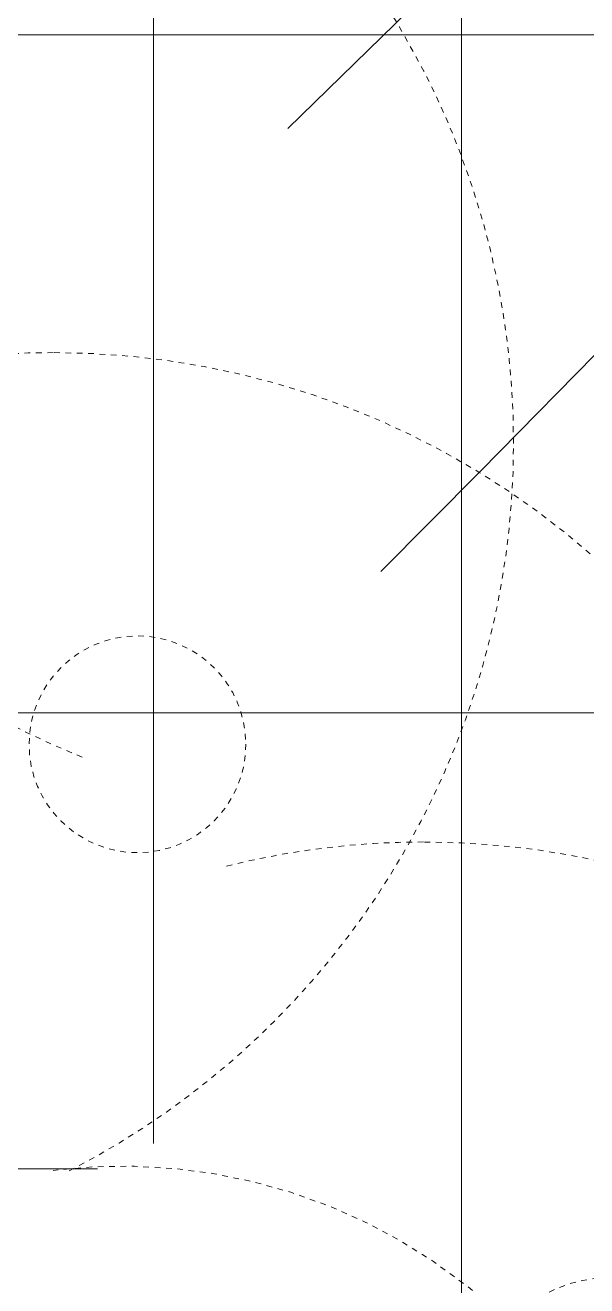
# Model space of a CAD drawing. Header units: inches. Extents: x 9391 to 11530, y 1186 to 2858.
# Drawn here: x 11314.87 to 11327.23, y 2634.58 to 2662.33 of the extents above; entities that cross this region are included whole.
import ezdxf

# ---------------------------------------------------------------- set-up
doc = ezdxf.new("R2010")
doc.units = ezdxf.units.IN
doc.header["$MEASUREMENT"] = 0
doc.linetypes.add('Dash', pattern=[0.25, 0.125, -0.125])
for name, color, linetype, lineweight in [('A-DETL-GENF-1', 254, 'Continuous', 9), ('A-DETL-GENF-2', 253, 'Continuous', 9), ('A-DETL-GENF-3', 9, 'Continuous', 9), ('A-DETL-GENF-HDLN', 1, 'Dash', 9)]:
    doc.layers.add(name, color=color, linetype=linetype, lineweight=lineweight)

# ---------------------------------------------------------------- blocks, each defined once
blk = doc.blocks.new('lupin 26755 - lupin 26755-V79-FLOOR PLAN - ROOF')
at = {"layer": 'A-DETL-GENF-HDLN'}
for start, end in [(360, 14.0031), (194.002, 360)]:
    blk.add_arc((0, 0), 18, start, end, dxfattribs=at)
blk = doc.blocks.new('lupin 26755 - lupin 26755-V81-FLOOR PLAN - ROOF')
at = {"layer": 'A-DETL-GENF-HDLN'}
blk.add_circle((-5.363, -12.255), 3, dxfattribs=at)
for centre, radius, start, end in [((0, 0), 18, 360, 27.6106), ((0, 0), 18, 194.0019, 360), ((-12.131, -1.52), 12.226, 300.9755, 7.1395)]:
    blk.add_arc(centre, radius, start, end, dxfattribs=at)
blk = doc.blocks.new('magnolia 26756 - magnolia 26756-V95-FLOOR PLAN - ROOF')
at = {"layer": 'A-DETL-GENF-1'}
for p, q in [((0, 9.149), (0, 10.391)), ((0, 8.266), (0, 9.94)), ((0, 9.679), (0, 9.477)), ((0, 9.477), (0, 9.333)), ((0, 9.333), (0, 8.723)), ((0, 8.497), (0, 9.149)), ((0, 8.723), (0, 8.24)), ((0, 7.842), (0, 8.497)), ((0, 8.362), (0, 8.45)), ((0, 8.45), (0, 8.266)), ((0, 8.199), (0, 8.362)), ((0, 8.24), (0, 7.87)), ((0, 7.947), (0, 8.199)), ((0, 7.794), (0, 7.947)), ((0, 7.87), (0, 7.404)), ((0, 7.2), (0, 7.842)), ((0, 7.6), (0, 7.794)), ((0, 6.019), (0, 7.6)), ((0, 7.404), (0, 7.2)), ((0, 4.463), (0, 6.666)), ((0, 6.666), (0, 4.842)), ((0, 5.23), (0, 6.019)), ((0, 4.644), (0, 5.23)), ((0, 4.842), (0, 4.632)), ((0, 4.632), (0, 4.644)), ((0, 1.867), (0, 4.463)), ((0, -0.103), (0, 2.133)), ((0, 2.133), (0, 2.076)), ((0, 2.076), (0, 1.825)), ((0, 1.788), (0, 1.867)), ((0, 1.825), (0, 1.78)), ((0, 1.78), (0, 1.788)), ((-11.923, 0), (-14.121, 0)), ((-13.115, 0), (-12.599, 0)), ((-12.599, 0), (-12.864, 0)), ((-11.953, 0), (-12.066, 0)), ((-12.066, 0), (-11.691, 0)), ((-11.97, 0), (-11.953, 0)), ((-11.4, 0), (-11.923, 0)), ((-11.691, 0), (-11.351, 0)), ((-10.869, 0), (-11.4, 0)), ((-11.351, 0), (-10.417, 0)), ((-10.814, 0), (-10.869, 0)), ((-10.776, 0), (-10.814, 0)), ((-10.758, 0), (-10.776, 0)), ((-10.417, 0), (-10.09, 0)), ((-10.09, 0), (-9.733, 0)), ((-9.733, 0), (-9.283, 0)), ((-9.283, 0), (-9.122, 0)), ((-9.122, 0), (-8.999, 0)), ((-8.999, 0), (-8.907, 0)), ((-8.907, 0), (-8.799, 0)), ((-8.799, 0), (-8.585, 0)), ((-8.585, 0), (-8.333, 0)), ((-8.333, 0), (-8.057, 0)), ((-8.057, 0), (-7.775, 0)), ((-7.775, 0), (-7.5, 0)), ((-7.5, 0), (-7.247, 0)), ((-7.247, 0), (-7.033, 0)), ((-7.033, 0), (-6.281, 0)), ((-6.281, 0), (-5.713, 0)), ((-5.713, 0), (-5.443, 0)), ((-5.2, 0), (-5.479, 0)), ((-5.443, 0), (-5.2, 0)), ((-3.304, 0), (-3.012, 0)), ((-3.012, 0), (-2.796, 0)), ((-2.796, 0), (-2.666, 0)), ((-2.666, 0), (-1.882, 0)), ((-2.466, 0), (-2.584, 0)), ((-2.41, 0), (-2.466, 0)), ((-2.287, 0), (-2.41, 0)), ((-2.09, 0), (-2.287, 0)), ((-0.432, 0), (-2.09, 0)), ((-1.882, 0), (-1.251, 0)), ((-1.035, 0), (-1.267, 0)), ((-1.267, 0), (-0.495, 0)), ((-1.251, 0), (-1.067, 0)), ((-1.067, 0), (-1.086, 0)), ((-1.086, 0), (-1.044, 0)), ((-1.044, 0), (-0.979, 0)), ((-0.936, 0), (-1.035, 0)), ((-0.979, 0), (-0.93, 0)), ((-0.93, 0), (-0.936, 0)), ((-0.495, 0), (-0.424, 0)), ((-0.406, 0), (-0.432, 0)), ((-0.424, 0), (-0.406, 0)), ((4.896, 0), (-0.001, 0)), ((0, 0), (0, -10.933)), ((7.553, 0), (7.483, 0)), ((7.993, 0), (7.553, 0)), ((8.443, 0), (7.993, 0)), ((8.871, 0), (8.443, 0)), ((9.245, 0), (8.871, 0)), ((9.533, 0), (9.245, 0)), ((13.536, 0), (9.533, 0)), ((13.243, 0), (12.399, 0)), ((12.399, 0), (12.581, 0)), ((12.581, 0), (12.768, 0)), ((12.768, 0), (12.983, 0)), ((12.983, 0), (14.532, 0)), ((13.605, 0), (13.243, 0)), ((14.449, 0), (13.332, 0)), ((13.332, 0), (14.028, 0)), ((13.564, 0), (13.466, 0)), ((13.466, 0), (13.554, 0)), ((14.132, 0), (13.536, 0)), ((13.554, 0), (13.635, 0)), ((13.683, 0), (13.564, 0)), ((13.927, 0), (13.605, 0)), ((13.635, 0), (13.704, 0)), ((13.819, 0), (13.683, 0)), ((13.704, 0), (13.755, 0)), ((13.775, 0), (13.732, 0)), ((13.732, 0), (13.886, 0)), ((13.755, 0), (13.78, 0)), ((13.78, 0), (13.775, 0)), ((14.26, 0), (13.819, 0)), ((13.886, 0), (14.029, 0)), ((14.211, 0), (13.927, 0)), ((14.028, 0), (14.399, 0)), ((14.029, 0), (14.166, 0)), ((14.507, 0), (14.132, 0)), ((14.166, 0), (14.614, 0)), ((14.457, 0), (14.211, 0)), ((14.399, 0), (14.26, 0)), ((14.655, 0), (14.449, 0)), ((14.666, 0), (14.457, 0)), ((14.684, 0), (14.507, 0)), ((14.532, 0), (14.642, 0)), ((14.614, 0), (14.799, 0)), ((14.642, 0), (14.692, 0)), ((14.818, 0), (14.655, 0)), ((14.84, 0), (14.666, 0)), ((14.692, 0), (14.684, 0)), ((14.799, 0), (15.038, 0)), ((14.932, 0), (14.818, 0)), ((15.183, 0), (14.84, 0)), ((15.177, 0), (14.932, 0)), ((14.932, 0), (15.832, 0)), ((15.087, 0), (14.932, 0)), ((15.038, 0), (15.183, 0)), ((15.216, 0), (15.087, 0)), ((-13.199, 0), (-12.304, 0)), ((-12.304, 0), (-12.095, 0)), ((-12.095, 0), (-11.97, 0)), ((-5.479, 0), (-5.462, 0)), ((-5.462, 0), (-5.384, 0)), ((-5.384, 0), (-5.033, 0)), ((-5.033, 0), (-4.537, 0)), ((-4.537, 0), (-4.077, 0)), ((-4.077, 0), (-3.662, 0)), ((-3.662, 0), (-3.304, 0)), ((-2.584, 0), (-2.516, 0)), ((-2.516, 0), (-2.362, 0)), ((-2.362, 0), (-2.1, 0)), ((-2.1, 0), (-1.726, 0)), ((-1.726, 0), (-1.471, 0)), ((-1.471, 0), (-1.304, 0)), ((-1.304, 0), (-1.196, 0)), ((-1.196, 0), (-0.933, 0)), ((-0.933, 0), (-0.103, 0)), ((-0.103, 0), (2.133, 0)), ((0, -0.933), (0, -0.103)), ((1.825, 0), (1.78, 0)), ((1.78, 0), (1.788, 0)), ((1.788, 0), (1.867, 0)), ((2.076, 0), (1.825, 0)), ((1.867, 0), (4.463, 0)), ((2.133, 0), (2.076, 0)), ((4.463, 0), (6.666, 0)), ((4.842, 0), (4.632, 0)), ((4.632, 0), (4.644, 0)), ((4.644, 0), (5.23, 0)), ((6.666, 0), (4.842, 0)), ((5.23, 0), (6.019, 0)), ((6.019, 0), (7.6, 0)), ((7.404, 0), (7.2, 0)), ((7.2, 0), (7.842, 0)), ((7.87, 0), (7.404, 0)), ((7.6, 0), (7.794, 0)), ((7.794, 0), (7.947, 0)), ((7.842, 0), (8.497, 0)), ((8.24, 0), (7.87, 0)), ((7.947, 0), (8.199, 0)), ((8.199, 0), (8.362, 0)), ((8.723, 0), (8.24, 0)), ((8.45, 0), (8.266, 0)), ((8.266, 0), (9.94, 0)), ((8.362, 0), (8.45, 0)), ((8.497, 0), (9.149, 0)), ((9.333, 0), (8.723, 0)), ((9.149, 0), (10.391, 0)), ((9.477, 0), (9.333, 0)), ((9.679, 0), (9.477, 0)), ((10.48, 0), (9.679, 0)), ((9.94, 0), (10.249, 0)), ((10.249, 0), (10.457, 0)), ((10.391, 0), (11.459, 0)), ((10.457, 0), (10.533, 0)), ((10.533, 0), (10.48, 0)), ((11.459, 0), (11.598, 0)), ((11.598, 0), (11.881, 0)), ((11.881, 0), (12.138, 0)), ((12.138, 0), (12.246, 0)), ((12.246, 0), (12.333, 0)), ((12.333, 0), (12.451, 0)), ((12.451, 0), (12.501, 0)), ((12.501, 0), (12.534, 0)), ((12.534, 0), (12.586, 0)), ((12.586, 0), (12.707, 0)), ((12.707, 0), (12.933, 0)), ((12.933, 0), (13.286, 0)), ((13.286, 0), (13.413, 0)), ((13.413, 0), (13.985, 0)), ((13.985, 0), (14.123, 0)), ((14.123, 0), (14.275, 0)), ((14.275, 0), (14.437, 0)), ((14.437, 0), (14.603, 0)), ((14.603, 0), (14.77, 0)), ((14.77, 0), (14.932, 0)), ((14.932, 0), (15.161, 0)), ((0, -0.424), (0, -0.406)), ((0, -0.406), (0, -0.432)), ((0, -0.495), (0, -0.424)), ((0, -0.432), (0, -2.09)), ((0, -1.267), (0, -0.495)), ((0, -0.979), (0, -0.93)), ((0, -0.93), (0, -0.936)), ((0, -1.196), (0, -0.933)), ((0, -0.936), (0, -1.035)), ((0, -1.044), (0, -0.979)), ((0, -1.035), (0, -1.267)), ((0, -1.086), (0, -1.044)), ((0, -1.251), (0, -1.067)), ((0, -1.067), (0, -1.086)), ((0, -1.304), (0, -1.196)), ((0, -1.882), (0, -1.251)), ((0, -1.471), (0, -1.304)), ((0, -1.726), (0, -1.471)), ((0, -2.1), (0, -1.726)), ((0, -2.666), (0, -1.882)), ((0, -2.09), (0, -2.287)), ((0, -2.362), (0, -2.1)), ((0, -2.287), (0, -2.41)), ((0, -2.516), (0, -2.362)), ((0, -2.41), (0, -2.466)), ((0, -2.466), (0, -2.584)), ((0, -2.584), (0, -2.516)), ((0, -2.796), (0, -2.666))]:
    blk.add_line(p, q, dxfattribs=at)
at = {"layer": 'A-DETL-GENF-3'}
for p, q in [((16.589, 0), (12.862, 3.823)), ((6.833, 0), (4.896, 0)), ((7.156, 0), (6.833, 0)), ((7.483, 0), (7.156, 0))]:
    blk.add_line(p, q, dxfattribs=at)
blk = doc.blocks.new('lupin 26755 - lupin 26755-V104-FLOOR PLAN - ROOF')
at = {"layer": 'A-DETL-GENF-HDLN'}
blk.add_circle((9.724, -6.624), 2.385, dxfattribs=at)
for centre, radius, start, end in [((0, 0), 18, 0, 123.5738), ((15.364, 10.234), 18.46, 213.6663, 248.3337), ((0, 0), 18, 297.1691, 0)]:
    blk.add_arc(centre, radius, start, end, dxfattribs=at)
blk = doc.blocks.new('magnolia 26756 - magnolia 26756-V112-FLOOR PLAN - ROOF')
at = {"layer": 'A-DETL-GENF-1'}
for p, q in [((22.259, 0), (23.165, 0)), ((23.664, 0), (22.7, 0)), ((23.165, 0), (24.07, 0)), ((24.398, 0), (23.664, 0)), ((24.07, 0), (24.26, 0)), ((24.26, 0), (24.379, 0)), ((24.379, 0), (24.398, 0))]:
    blk.add_line(p, q, dxfattribs=at)
blk = doc.blocks.new('magnolia 26756 - magnolia 26756-V120-FLOOR PLAN - ROOF')
at = {"layer": 'A-DETL-GENF-1'}
for p, q in [((0, 0), (0, 10.676)), ((0, 0.933), (0, 0.102)), ((-2.466, 0), (-2.584, 0)), ((-2.584, 0), (-2.516, 0)), ((-2.516, 0), (-2.362, 0)), ((-2.362, 0), (-2.1, 0)), ((-2.1, 0), (-1.726, 0)), ((-1.726, 0), (-1.471, 0)), ((-1.471, 0), (-1.304, 0)), ((-1.304, 0), (-1.196, 0)), ((-1.196, 0), (-0.933, 0)), ((-0.933, 0), (-0.103, 0)), ((-0.103, 0), (2.133, 0)), ((0, 0.102), (0, -2.133)), ((1.825, 0), (1.78, 0)), ((1.78, 0), (1.788, 0)), ((1.788, 0), (1.867, 0)), ((2.076, 0), (1.825, 0)), ((1.867, 0), (4.463, 0)), ((2.133, 0), (2.076, 0)), ((4.463, 0), (6.666, 0)), ((4.842, 0), (4.632, 0)), ((4.632, 0), (4.644, 0)), ((4.644, 0), (5.23, 0)), ((6.666, 0), (4.842, 0)), ((5.23, 0), (6.019, 0)), ((6.019, 0), (7.6, 0)), ((7.404, 0), (7.2, 0)), ((7.2, 0), (7.842, 0)), ((7.87, 0), (7.404, 0)), ((7.6, 0), (7.794, 0)), ((7.794, 0), (7.947, 0)), ((7.842, 0), (8.497, 0)), ((8.24, 0), (7.87, 0)), ((7.947, 0), (8.199, 0)), ((8.199, 0), (8.362, 0)), ((8.723, 0), (8.24, 0)), ((8.45, 0), (8.266, 0)), ((8.266, 0), (9.94, 0)), ((8.362, 0), (8.45, 0)), ((8.497, 0), (9.149, 0)), ((9.333, 0), (8.723, 0)), ((9.149, 0), (10.391, 0)), ((9.477, 0), (9.333, 0)), ((9.679, 0), (9.477, 0)), ((-3.012, 0), (-2.796, 0)), ((-2.796, 0), (-2.666, 0)), ((-2.666, 0), (-1.882, 0)), ((-2.41, 0), (-2.466, 0)), ((-2.287, 0), (-2.41, 0)), ((-2.09, 0), (-2.287, 0)), ((-0.432, 0), (-2.09, 0)), ((-1.882, 0), (-1.251, 0)), ((-1.035, 0), (-1.267, 0)), ((-1.267, 0), (-0.495, 0)), ((-1.251, 0), (-1.067, 0)), ((-1.067, 0), (-1.086, 0)), ((-1.086, 0), (-1.044, 0)), ((-1.044, 0), (-0.979, 0)), ((-0.936, 0), (-1.035, 0)), ((-0.979, 0), (-0.93, 0)), ((-0.93, 0), (-0.936, 0)), ((-0.495, 0), (-0.424, 0)), ((-0.406, 0), (-0.432, 0)), ((-0.424, 0), (-0.406, 0)), ((6.833, 0), (0, 0)), ((7.156, 0), (6.833, 0)), ((7.553, 0), (7.156, 0)), ((7.993, 0), (7.553, 0)), ((8.443, 0), (7.993, 0)), ((8.871, 0), (8.443, 0)), ((9.245, 0), (8.871, 0)), ((9.533, 0), (9.245, 0)), ((13.536, 0), (9.533, 0)), ((0, -1.825), (0, -1.78)), ((0, -1.78), (0, -1.788)), ((0, -1.788), (0, -1.867)), ((0, -2.076), (0, -1.825)), ((0, -1.867), (0, -4.463)), ((0, -2.133), (0, -2.076)), ((0, -4.463), (0, -6.666)), ((0, -4.842), (0, -4.632)), ((0, -4.632), (0, -4.644)), ((0, -4.644), (0, -5.23)), ((0, -6.666), (0, -4.842)), ((0, -5.23), (0, -6.019)), ((11.198, -5.53), (7.201, -9.601)), ((0, -6.019), (0, -7.6)), ((0, -7.404), (0, -7.2)), ((0, -7.2), (0, -7.842)), ((0, -7.87), (0, -7.404)), ((0, -7.6), (0, -7.794)), ((0, -7.794), (0, -7.947)), ((0, -7.842), (0, -8.497)), ((0, -8.24), (0, -7.87)), ((0, -7.947), (0, -8.199)), ((0, -8.199), (0, -8.362)), ((0, -8.723), (0, -8.24)), ((0, -8.45), (0, -8.266)), ((0, -8.266), (0, -9.94)), ((0, -8.443), (0, -8.357)), ((0, -8.362), (0, -8.45)), ((0, -8.871), (0, -8.443)), ((0, -8.497), (0, -9.149)), ((0, -9.333), (0, -8.723)), ((0, -9.245), (0, -8.871)), ((0, -9.149), (0, -10.391)), ((0, -9.533), (0, -9.245)), ((0, -9.477), (0, -9.333)), ((0, -9.679), (0, -9.477)), ((0, -13.536), (0, -9.533)), ((0, -10.48), (0, -9.679)), ((7.201, -9.601), (5.007, -11.812)), ((0, -9.94), (0, -10.249)), ((0, -10.249), (0, -10.457)), ((0, -10.391), (0, -11.459)), ((0, -10.457), (0, -10.533)), ((0, -10.533), (0, -10.48)), ((0, -11.459), (0, -11.598)), ((0, -11.598), (0, -11.881)), ((0, -11.881), (0, -12.138)), ((0, -12.138), (0, -12.246)), ((0, -12.246), (0, -12.333)), ((0, -12.333), (0, -12.451)), ((0, -13.243), (0, -12.399)), ((0, -12.399), (0, -12.581)), ((0, -12.451), (0, -12.501)), ((0, -12.501), (0, -12.534)), ((0, -12.534), (0, -12.586)), ((0, -12.581), (0, -12.768)), ((0, -12.586), (0, -12.707)), ((0, -12.707), (0, -12.933)), ((0, -12.768), (0, -12.983)), ((0, -12.933), (0, -13.286)), ((0, -12.983), (0, -14.532)), ((0, -13.605), (0, -13.243)), ((0, -13.286), (0, -13.413)), ((0, -14.449), (0, -13.332)), ((0, -13.332), (0, -14.028)), ((0, -13.413), (0, -13.985)), ((0, -13.564), (0, -13.466)), ((0, -13.466), (0, -13.554)), ((0, -14.132), (0, -13.536)), ((0, -13.554), (0, -13.635)), ((0, -13.683), (0, -13.564)), ((0, -13.927), (0, -13.605)), ((0, -13.635), (0, -13.704)), ((0, -13.819), (0, -13.683)), ((0, -13.704), (0, -13.755)), ((0, -13.775), (0, -13.732)), ((0, -13.732), (0, -13.886)), ((0, -13.755), (0, -13.78)), ((0, -13.78), (0, -13.775)), ((0, -14.26), (0, -13.819)), ((0, -13.886), (0, -14.029)), ((0, -14.211), (0, -13.927)), ((0, -13.985), (0, -14.123)), ((0, -14.028), (0, -14.399)), ((0, -14.029), (0, -14.166)), ((0, -14.123), (0, -14.275)), ((0, -14.507), (0, -14.132)), ((0, -14.166), (0, -14.614)), ((0, -14.457), (0, -14.211)), ((0, -14.399), (0, -14.26)), ((0, -14.275), (0, -14.437)), ((0, -14.437), (0, -14.603)), ((0, -14.655), (0, -14.449)), ((0, -14.666), (0, -14.457)), ((0, -14.684), (0, -14.507)), ((0, -14.532), (0, -14.642)), ((0, -14.603), (0, -14.77)), ((0, -14.614), (0, -14.799)), ((0, -14.642), (0, -14.692)), ((0, -14.818), (0, -14.655)), ((0, -14.84), (0, -14.666)), ((0, -14.692), (0, -14.684)), ((0, -14.77), (0, -14.932)), ((0, -14.799), (0, -15.038)), ((0, -14.932), (0, -14.818)), ((0, -15.183), (0, -14.84)), ((0, -14.932), (0, -15.161)), ((0, -15.177), (0, -14.932)), ((0, -14.932), (0, -15.832)), ((0, -15.087), (0, -14.932)), ((0, -15.038), (0, -15.183)), ((0, -15.216), (0, -15.087)), ((0, -15.161), (0, -15.873)), ((0, -15.651), (0, -15.177)), ((0, -15.183), (0, -15.345)), ((0, -15.319), (0, -15.183)), ((0, -15.703), (0, -15.199)), ((0, -15.199), (0, -16.958)), ((0, -15.329), (0, -15.216)), ((0, -15.466), (0, -15.319)), ((0, -15.436), (0, -15.329)), ((0, -15.345), (0, -15.443)), ((0, -15.549), (0, -15.436)), ((0, -15.443), (0, -15.603)), ((0, -17.156), (0, -15.466)), ((0, -15.832), (0, -15.549)), ((0, -16.324), (0, -15.599)), ((0, -15.599), (0, -15.645)), ((0, -15.603), (0, -15.866)), ((0, -15.649), (0, -15.64)), ((0, -15.64), (0, -15.649)), ((0, -15.645), (0, -15.649)), ((0, -15.649), (0, -15.703)), ((0, -16.432), (0, -15.651)), ((0, -15.803), (0, -15.703)), ((0, -15.703), (0, -15.832)), ((0, -15.862), (0, -15.803)), ((0, -15.832), (0, -16.066)), ((0, -15.866), (0, -15.862)), ((0, -15.873), (0, -16.71)), ((0, -19.399), (0, -15.932)), ((0, -15.932), (0, -16.229)), ((0, -16.066), (0, -16.384)), ((0, -16.229), (0, -17.41)), ((0, -16.307), (0, -16.266)), ((0, -16.266), (0, -16.492)), ((0, -18.039), (0, -16.307)), ((0, -16.817), (0, -16.324)), ((0, -16.384), (0, -16.762)), ((0, -16.544), (0, -16.399)), ((0, -16.399), (0, -17.601)), ((0, -16.602), (0, -16.432)), ((0, -16.492), (0, -16.666)), ((0, -16.706), (0, -16.544)), ((0, -17.429), (0, -16.602)), ((0, -16.666), (0, -16.816)), ((0, -16.885), (0, -16.706)), ((0, -16.71), (0, -17.096)), ((0, -16.762), (0, -18.158)), ((0, -16.816), (0, -17.014)), ((0, -16.978), (0, -16.817)), ((0, -17.503), (0, -16.885)), ((0, -16.958), (0, -17.732)), ((0, -17.083), (0, -16.978)), ((0, -17.014), (0, -17.678)), ((0, -17.36), (0, -17.083)), ((0, -17.096), (0, -17.416)), ((0, -17.517), (0, -17.156)), ((0, -17.865), (0, -17.36)), ((0, -17.41), (0, -17.609)), ((0, -17.416), (0, -17.565)), ((0, -17.445), (0, -17.422)), ((0, -17.422), (0, -17.465)), ((0, -17.599), (0, -17.429)), ((0, -17.732), (0, -17.445)), ((0, -17.465), (0, -17.599)), ((0, -17.732), (0, -17.503)), ((0, -17.526), (0, -17.507)), ((0, -17.507), (0, -17.599)), ((0, -17.73), (0, -17.517)), ((0, -17.598), (0, -17.526)), ((0, -17.565), (0, -17.671)), ((0, -17.965), (0, -17.598)), ((0, -17.599), (0, -17.868)), ((0, -17.601), (0, -17.813)), ((0, -17.609), (0, -17.732)), ((0, -17.671), (0, -17.705)), ((0, -17.678), (0, -17.852)), ((0, -17.705), (0, -17.726)), ((0, -17.726), (0, -17.732)), ((0, -17.732), (0, -17.73)), ((0, -17.813), (0, -17.914)), ((0, -17.852), (0, -17.965)), ((0, -17.914), (0, -17.865)), ((0, -17.868), (0, -18.034)), ((0, -18.034), (0, -18.131)), ((0, -18.424), (0, -18.039)), ((0, -18.131), (0, -18.259)), ((0, -18.158), (0, -18.68)), ((0, -18.259), (0, -18.36)), ((0, -18.36), (0, -18.532)), ((0, -18.653), (0, -18.424)), ((0, -18.532), (0, -18.961)), ((0, -18.971), (0, -18.653)), ((0, -18.68), (0, -19.215)), ((0, -18.961), (0, -19.363)), ((0, -19.327), (0, -18.971)), ((0, -19.163), (0, -19.065)), ((0, -19.065), (0, -19.554)), ((0, -19.334), (0, -19.163)), ((0, -19.215), (0, -19.403)), ((0, -19.671), (0, -19.327)), ((0, -19.553), (0, -19.334)), ((0, -19.363), (0, -19.701)), ((0, -19.893), (0, -19.399)), ((0, -19.403), (0, -19.767)), ((0, -19.739), (0, -19.465)), ((0, -19.465), (0, -19.822)), ((0, -19.794), (0, -19.553)), ((0, -19.554), (0, -19.714)), ((0, -19.921), (0, -19.599)), ((0, -19.599), (0, -21.356)), ((0, -19.953), (0, -19.671)), ((0, -19.701), (0, -19.932)), ((0, -19.714), (0, -20.132)), ((0, -20.044), (0, -19.739)), ((0, -19.767), (0, -19.957)), ((0, -20.032), (0, -19.794)), ((0, -19.822), (0, -20.956)), ((0, -20.132), (0, -19.893)), ((0, -20.019), (0, -19.921)), ((0, -19.932), (0, -20.019)), ((0, -20.123), (0, -19.953)), ((0, -19.957), (0, -20.265)), ((0, -20.242), (0, -20.032)), ((0, -20.265), (0, -20.044)), ((0, -20.132), (0, -20.123)), ((0, -20.203), (0, -20.132)), ((0, -21.226), (0, -20.203)), ((0, -20.865), (0, -20.242)), ((0, -22.013), (0, -20.465)), ((0, -20.465), (0, -21.433)), ((0, -20.9), (0, -20.865)), ((0, -20.978), (0, -20.9)), ((0, -20.956), (0, -21.137)), ((0, -21.311), (0, -20.978)), ((0, -21.137), (0, -21.265)), ((0, -21.339), (0, -21.226)), ((0, -21.265), (0, -21.339)), ((0, -21.405), (0, -21.311)), ((0, -21.356), (0, -21.706)), ((0, -21.465), (0, -21.405)), ((0, -21.433), (0, -21.63)), ((0, -21.479), (0, -21.465)), ((0, -21.465), (0, -21.604)), ((0, -21.8), (0, -21.465)), ((0, -21.516), (0, -21.479)), ((0, -21.865), (0, -21.516)), ((0, -21.604), (0, -21.727)), ((0, -21.63), (0, -21.779)), ((0, -21.706), (0, -21.954)), ((0, -21.727), (0, -22.188)), ((0, -21.779), (0, -21.865)), ((0, -22.7), (0, -21.8)), ((0, -21.954), (0, -22.065)), ((0, -22.065), (0, -22.013)), ((0, -22.364), (0, -22.109)), ((0, -22.109), (0, -22.132)), ((0, -22.132), (0, -22.259)), ((0, -22.188), (0, -22.332)), ((0, -22.259), (0, -23.165)), ((0, -22.332), (0, -22.383)), ((0, -22.383), (0, -22.364)), ((0, -23.664), (0, -22.7)), ((0, -23.165), (0, -24.07)), ((0, -24.398), (0, -23.664)), ((0, -24.07), (0, -24.26)), ((0, -24.26), (0, -24.379)), ((0, -24.379), (0, -24.398))]:
    blk.add_line(p, q, dxfattribs=at)

msp = doc.modelspace()

# ---------------------------------------------------------------- block references
at = {"layer": 'A-DETL-GENF-1'}
for name, p in [('magnolia 26756 - magnolia 26756-V120-FLOOR PLAN - ROOF', (11317.693, 2662.115)), ('magnolia 26756 - magnolia 26756-V112-FLOOR PLAN - ROOF', (11292.061, 2637.154))]:
    msp.add_blockref(name, p, dxfattribs=at)
at = {"layer": 'A-DETL-GENF-1', "rotation": 90.00000000000124}
msp.add_blockref('magnolia 26756 - magnolia 26756-V95-FLOOR PLAN - ROOF', (11324.475, 2647.196), dxfattribs=at)
at = {"layer": 'A-DETL-GENF-2'}
msp.add_blockref('lupin 26755 - lupin 26755-V104-FLOOR PLAN - ROOF', (11307.618, 2653.124), dxfattribs=at)
at = {"layer": 'A-DETL-GENF-2', "rotation": 90.00000000000124}
for name, p in [('lupin 26755 - lupin 26755-V81-FLOOR PLAN - ROOF', (11315.484, 2637.122)), ('lupin 26755 - lupin 26755-V79-FLOOR PLAN - ROOF', (11323.637, 2626.35))]:
    msp.add_blockref(name, p, dxfattribs=at)

doc.saveas('drawing.dxf')
